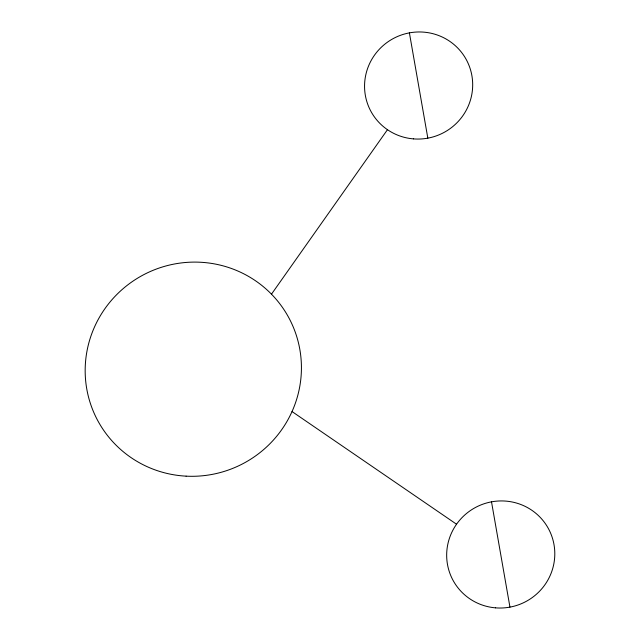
<?xml version="1.0" encoding="UTF-8"?>
<svg xmlns="http://www.w3.org/2000/svg" width="640" height="640" viewBox="0 0 640 640"><rect width="100%" height="100%" fill="white"/><g stroke="black" fill="none" stroke-linecap="round" stroke-linejoin="round"><path stroke-width="0.96" d="M271.48 294.176L387.464 129.696M292.032 411.552L456.544 524.224M409.4 32.88L427.832 138.152M491.512 501.848L509.952 607.12M495.52 607.848A54.248 53.36 -27.3 0 0 549.944 531.648A54.248 53.36 -27.3 0 0 456.736 523.952A54.248 53.36 -27.3 0 0 495.52 607.848M413.408 138.88A54.248 53.36 -27.3 0 0 467.832 62.68A54.248 53.36 -27.3 0 0 374.624 54.984A54.248 53.36 -27.3 0 0 413.408 138.88M186.088 476.152A108.504 106.728 -27.3 0 0 290.336 320.656A108.504 106.728 -27.3 0 0 103.464 310.792A108.504 106.728 -27.3 0 0 186.088 476.152"/></g></svg>
